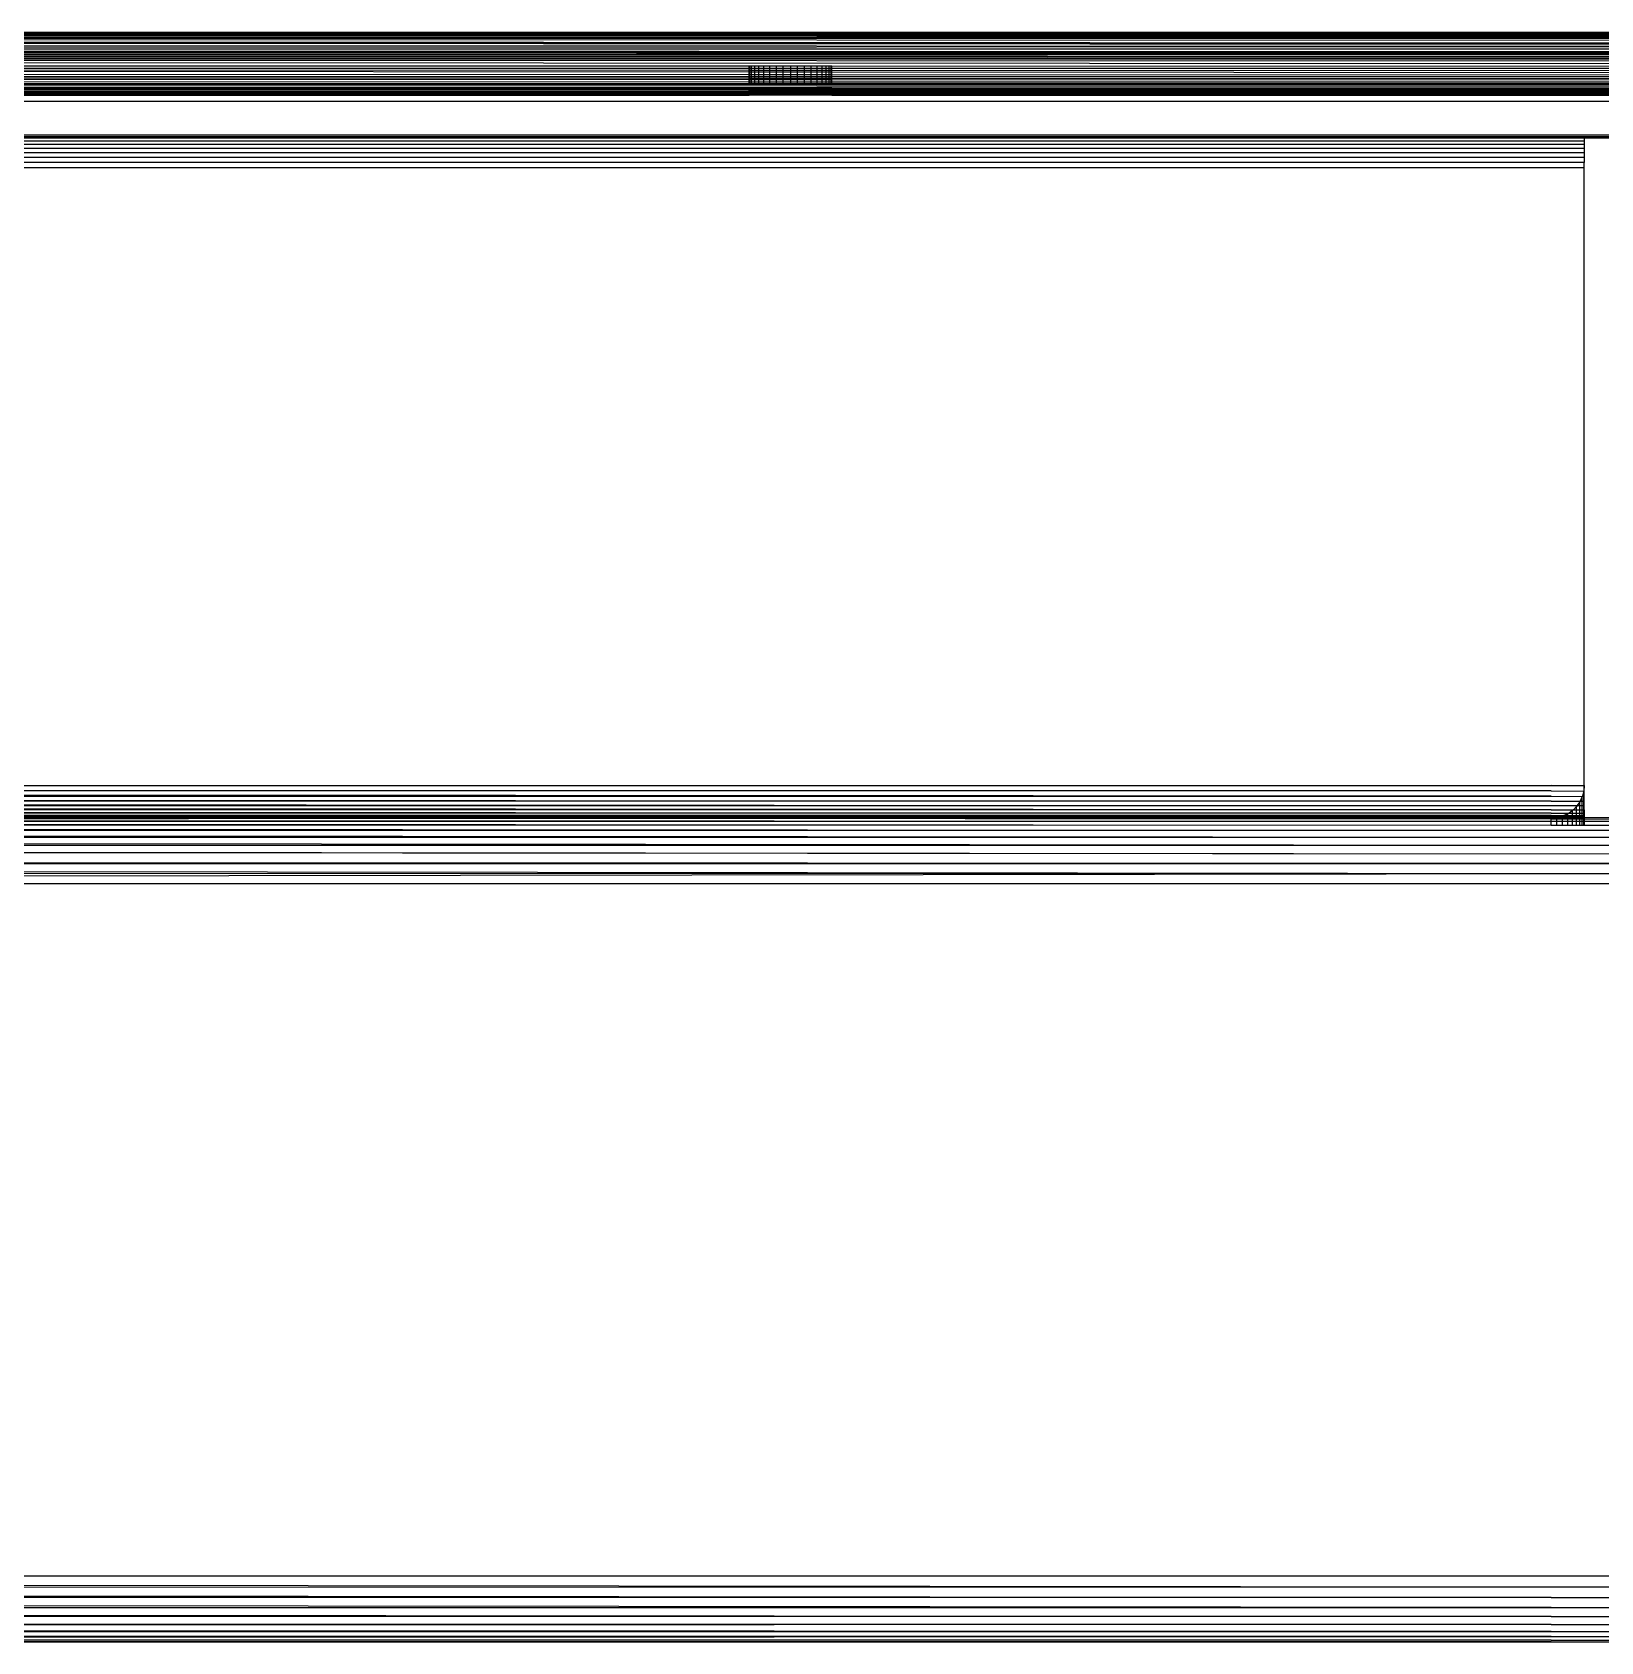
# Model space of a CAD drawing. Header units: inches. Extents: x 12 to 4609, y 5 to 3256.
# Drawn here: x 1094.3 to 1189.2, y 1641.8 to 1739.1 of the extents above; entities that cross this region are included whole.
import ezdxf

# ---------------------------------------------------------------- set-up
doc = ezdxf.new("R2010")
doc.units = ezdxf.units.IN
doc.header["$MEASUREMENT"] = 0

msp = doc.modelspace()

# ---------------------------------------------------------------- linework, layer by layer
for p, q in [((787.494, 1739.109), (1592.894, 1739.109)), ((845.464, 1738.753), (1265.653, 1738.858)), ((1010.778, 1738.941), (1168.514, 1738.941)), ((1010.778, 1738.941), (1265.653, 1738.858)), ((1046.142, 1738.995), (1338.068, 1739.056)), ((1046.142, 1738.995), (1168.514, 1738.941)), ((1075.526, 1739.081), (1592.894, 1739.109)), ((1075.526, 1739.081), (1338.068, 1739.056)), ((1324.817, 1738.839), (1095.9, 1738.753)), ((1168.514, 1738.941), (1322.224, 1738.873)), ((1168.514, 1738.941), (1592.942, 1738.941)), ((1130.887, 1737.844), (787.124, 1737.836)), ((787.364, 1738.656), (1593.168, 1738.162)), ((787.364, 1738.656), (1563.556, 1738.121)), ((787.392, 1738.753), (1593.168, 1738.162)), ((1593.088, 1738.43), (845.464, 1738.753)), ((845.464, 1738.753), (1095.9, 1738.753)), ((1235.193, 1738.237), (858.161, 1738.371)), ((1235.193, 1738.237), (871.524, 1738.076)), ((871.524, 1738.076), (1563.556, 1738.121)), ((1593.193, 1738.077), (871.524, 1738.076)), ((871.524, 1738.076), (1177.113, 1737.952)), ((1042.833, 1737.912), (1177.113, 1737.952)), ((1042.833, 1737.912), (1130.887, 1737.844)), ((1095.9, 1738.753), (1526.364, 1738.753)), ((1426.919, 1737.851), (1130.887, 1737.844)), ((1130.887, 1737.844), (1208.315, 1737.784)), ((1177.113, 1737.952), (1593.193, 1738.077)), ((1177.113, 1737.952), (1426.919, 1737.851)), ((787.018, 1737.497), (1593.557, 1736.932)), ((1155.728, 1737.639), (787.03, 1737.613)), ((1155.728, 1737.639), (787.063, 1737.639)), ((1309.64, 1737.585), (861.954, 1737.497)), ((1593.466, 1737.193), (861.954, 1737.497)), ((861.954, 1737.497), (1593.374, 1737.486)), ((904.291, 1737.728), (1208.315, 1737.784)), ((1238.869, 1737.76), (1007.544, 1737.691)), ((1007.544, 1737.691), (1155.728, 1737.639)), ((1042.694, 1737.099), (1137.694, 1737.07)), ((1042.694, 1736.932), (1137.694, 1736.932)), ((1137.694, 1736.932), (1137.694, 1737.07)), ((1137.694, 1737.07), (1137.732, 1737.07)), ((1137.694, 1736.813), (1137.694, 1736.932)), ((1137.694, 1736.932), (1137.732, 1736.932)), ((1137.732, 1736.932), (1137.732, 1737.07)), ((1137.732, 1737.07), (1137.845, 1737.07)), ((1137.732, 1736.813), (1137.732, 1736.932)), ((1137.732, 1736.932), (1137.845, 1736.932)), ((1137.845, 1736.932), (1137.845, 1737.07)), ((1137.845, 1737.07), (1138.029, 1737.07)), ((1137.845, 1736.813), (1137.845, 1736.932)), ((1137.845, 1736.932), (1138.029, 1736.932)), ((1138.029, 1736.932), (1138.029, 1737.07)), ((1138.029, 1737.07), (1138.279, 1737.07)), ((1138.029, 1736.813), (1138.029, 1736.932)), ((1138.029, 1736.932), (1138.279, 1736.932)), ((1138.279, 1736.932), (1138.279, 1737.07)), ((1138.279, 1737.07), (1138.587, 1737.07)), ((1138.279, 1736.813), (1138.279, 1736.932)), ((1138.279, 1736.932), (1138.587, 1736.932)), ((1138.587, 1736.932), (1138.587, 1737.07)), ((1138.587, 1737.07), (1138.944, 1737.07)), ((1138.587, 1736.813), (1138.587, 1736.932)), ((1138.587, 1736.932), (1138.944, 1736.932)), ((1138.944, 1736.932), (1138.944, 1737.07)), ((1138.944, 1737.07), (1139.339, 1737.07)), ((1138.944, 1736.813), (1138.944, 1736.932)), ((1138.944, 1736.932), (1139.339, 1736.932)), ((1139.339, 1736.932), (1139.339, 1737.07)), ((1139.339, 1737.07), (1139.76, 1737.07)), ((1139.339, 1736.813), (1139.339, 1736.932)), ((1139.339, 1736.932), (1139.76, 1736.932)), ((1139.76, 1736.932), (1139.76, 1737.07)), ((1139.76, 1737.07), (1140.194, 1737.069)), ((1139.76, 1736.813), (1139.76, 1736.932)), ((1139.76, 1736.932), (1140.194, 1736.932)), ((1140.194, 1737.069), (1140.194, 1736.932)), ((1140.194, 1737.069), (1140.628, 1737.069)), ((1140.194, 1736.932), (1140.194, 1736.812)), ((1140.194, 1736.932), (1140.628, 1736.932)), ((1140.628, 1736.932), (1140.628, 1737.069)), ((1140.628, 1737.069), (1141.049, 1737.069)), ((1140.628, 1736.812), (1140.628, 1736.932)), ((1140.628, 1736.932), (1141.049, 1736.932)), ((1141.049, 1736.932), (1141.049, 1737.069)), ((1141.049, 1737.069), (1141.444, 1737.069)), ((1141.049, 1736.812), (1141.049, 1736.932)), ((1141.049, 1736.932), (1141.444, 1736.932)), ((1141.444, 1736.932), (1141.444, 1737.069)), ((1141.444, 1737.069), (1141.801, 1737.069)), ((1141.444, 1736.812), (1141.444, 1736.932)), ((1141.444, 1736.932), (1141.801, 1736.932)), ((1141.801, 1736.932), (1141.801, 1737.069)), ((1141.801, 1737.069), (1142.109, 1737.069)), ((1141.801, 1736.812), (1141.801, 1736.932)), ((1141.801, 1736.932), (1142.109, 1736.932)), ((1142.109, 1736.932), (1142.109, 1737.069)), ((1142.109, 1737.069), (1142.359, 1737.069)), ((1142.109, 1736.812), (1142.109, 1736.932)), ((1142.109, 1736.932), (1142.359, 1736.932)), ((1142.359, 1736.932), (1142.359, 1737.069)), ((1142.359, 1737.069), (1142.543, 1737.069)), ((1142.359, 1736.812), (1142.359, 1736.932)), ((1142.359, 1736.932), (1142.543, 1736.932)), ((1142.543, 1736.932), (1142.543, 1737.069)), ((1142.543, 1737.069), (1142.656, 1737.069)), ((1142.543, 1736.812), (1142.543, 1736.932)), ((1142.543, 1736.932), (1142.656, 1736.932)), ((1142.656, 1736.932), (1142.656, 1737.069)), ((1142.656, 1737.069), (1142.694, 1737.069)), ((1142.656, 1736.812), (1142.656, 1736.932)), ((1142.656, 1736.932), (1142.694, 1736.932)), ((1142.694, 1736.932), (1142.694, 1737.069)), ((1142.694, 1737.069), (1237.694, 1737.04)), ((1142.694, 1736.812), (1142.694, 1736.932)), ((1142.694, 1736.932), (1237.694, 1736.932)), ((1192.889, 1737.626), (1155.728, 1737.639)), ((1594.025, 1735.821), (786.457, 1736.012)), ((786.457, 1736.012), (1594.118, 1735.684)), ((1042.694, 1736.845), (1137.694, 1736.813)), ((1042.694, 1736.774), (1137.694, 1736.715)), ((1042.694, 1736.579), (1137.694, 1736.553)), ((1042.694, 1736.432), (1137.694, 1736.432)), ((1042.694, 1736.357), (1137.694, 1736.33)), ((1042.694, 1736.299), (1137.694, 1736.249)), ((1042.694, 1736.134), (1137.694, 1736.113)), ((1042.694, 1736.012), (1137.694, 1736.012)), ((1137.694, 1736.715), (1137.694, 1736.813)), ((1137.694, 1736.813), (1137.732, 1736.813)), ((1137.694, 1736.553), (1137.694, 1736.715)), ((1137.694, 1736.715), (1137.732, 1736.715)), ((1137.694, 1736.432), (1137.694, 1736.553)), ((1137.694, 1736.553), (1137.732, 1736.553)), ((1137.694, 1736.33), (1137.694, 1736.432)), ((1137.694, 1736.432), (1137.732, 1736.432)), ((1137.694, 1736.249), (1137.694, 1736.33)), ((1137.694, 1736.33), (1137.732, 1736.33)), ((1137.694, 1736.113), (1137.694, 1736.249)), ((1137.694, 1736.249), (1137.732, 1736.249)), ((1137.694, 1736.012), (1137.694, 1736.113)), ((1137.694, 1736.113), (1137.732, 1736.113)), ((1137.694, 1736.012), (1137.732, 1736.012)), ((1137.732, 1736.715), (1137.732, 1736.813)), ((1137.732, 1736.813), (1137.845, 1736.813)), ((1137.732, 1736.553), (1137.732, 1736.715)), ((1137.732, 1736.715), (1137.845, 1736.715)), ((1137.732, 1736.432), (1137.732, 1736.553)), ((1137.732, 1736.553), (1137.845, 1736.553)), ((1137.732, 1736.33), (1137.732, 1736.432)), ((1137.732, 1736.432), (1137.845, 1736.432)), ((1137.732, 1736.249), (1137.732, 1736.33)), ((1137.732, 1736.33), (1137.845, 1736.33)), ((1137.732, 1736.113), (1137.732, 1736.249)), ((1137.732, 1736.249), (1137.845, 1736.249)), ((1137.732, 1736.012), (1137.732, 1736.113)), ((1137.732, 1736.113), (1137.845, 1736.113)), ((1137.732, 1736.012), (1137.845, 1736.012)), ((1137.845, 1736.715), (1137.845, 1736.813)), ((1137.845, 1736.813), (1138.029, 1736.813)), ((1137.845, 1736.553), (1137.845, 1736.715)), ((1137.845, 1736.715), (1138.029, 1736.715)), ((1137.845, 1736.432), (1137.845, 1736.553)), ((1137.845, 1736.553), (1138.029, 1736.553)), ((1137.845, 1736.33), (1137.845, 1736.432)), ((1137.845, 1736.432), (1138.029, 1736.432)), ((1137.845, 1736.249), (1137.845, 1736.33)), ((1137.845, 1736.33), (1138.029, 1736.33)), ((1137.845, 1736.113), (1137.845, 1736.249)), ((1137.845, 1736.249), (1138.029, 1736.249)), ((1137.845, 1736.012), (1137.845, 1736.113)), ((1137.845, 1736.113), (1138.029, 1736.113)), ((1137.845, 1736.012), (1138.029, 1736.012)), ((1138.029, 1736.715), (1138.029, 1736.813)), ((1138.029, 1736.813), (1138.279, 1736.813)), ((1138.029, 1736.553), (1138.029, 1736.715)), ((1138.029, 1736.715), (1138.279, 1736.714)), ((1138.029, 1736.432), (1138.029, 1736.553)), ((1138.029, 1736.553), (1138.279, 1736.553)), ((1138.029, 1736.33), (1138.029, 1736.432)), ((1138.029, 1736.432), (1138.279, 1736.432)), ((1138.029, 1736.249), (1138.029, 1736.33)), ((1138.029, 1736.33), (1138.279, 1736.33)), ((1138.029, 1736.113), (1138.029, 1736.249)), ((1138.029, 1736.249), (1138.279, 1736.249)), ((1138.029, 1736.012), (1138.029, 1736.113)), ((1138.029, 1736.113), (1138.279, 1736.113)), ((1138.029, 1736.012), (1138.279, 1736.012)), ((1138.279, 1736.714), (1138.279, 1736.813)), ((1138.279, 1736.813), (1138.587, 1736.813)), ((1138.279, 1736.553), (1138.279, 1736.714)), ((1138.279, 1736.714), (1138.587, 1736.714)), ((1138.279, 1736.432), (1138.279, 1736.553)), ((1138.279, 1736.553), (1138.587, 1736.553)), ((1138.279, 1736.33), (1138.279, 1736.432)), ((1138.279, 1736.432), (1138.587, 1736.432)), ((1138.279, 1736.249), (1138.279, 1736.33)), ((1138.279, 1736.33), (1138.587, 1736.33)), ((1138.279, 1736.113), (1138.279, 1736.249)), ((1138.279, 1736.249), (1138.587, 1736.249)), ((1138.279, 1736.012), (1138.279, 1736.113)), ((1138.279, 1736.113), (1138.587, 1736.113)), ((1138.279, 1736.012), (1138.587, 1736.012)), ((1138.587, 1736.714), (1138.587, 1736.813)), ((1138.587, 1736.813), (1138.944, 1736.813)), ((1138.587, 1736.553), (1138.587, 1736.714)), ((1138.587, 1736.714), (1138.944, 1736.714)), ((1138.587, 1736.432), (1138.587, 1736.553)), ((1138.587, 1736.553), (1138.944, 1736.553)), ((1138.587, 1736.33), (1138.587, 1736.432)), ((1138.587, 1736.432), (1138.944, 1736.432)), ((1138.587, 1736.249), (1138.587, 1736.33)), ((1138.587, 1736.33), (1138.944, 1736.329)), ((1138.587, 1736.113), (1138.587, 1736.249)), ((1138.587, 1736.249), (1138.944, 1736.249)), ((1138.587, 1736.012), (1138.587, 1736.113)), ((1138.587, 1736.113), (1138.944, 1736.113)), ((1138.587, 1736.012), (1138.944, 1736.012)), ((1138.944, 1736.714), (1138.944, 1736.813)), ((1138.944, 1736.813), (1139.339, 1736.813)), ((1138.944, 1736.553), (1138.944, 1736.714)), ((1138.944, 1736.714), (1139.339, 1736.714)), ((1138.944, 1736.432), (1138.944, 1736.553)), ((1138.944, 1736.553), (1139.339, 1736.553)), ((1138.944, 1736.329), (1138.944, 1736.432)), ((1138.944, 1736.432), (1139.339, 1736.432)), ((1138.944, 1736.249), (1138.944, 1736.329)), ((1138.944, 1736.329), (1139.339, 1736.329)), ((1138.944, 1736.113), (1138.944, 1736.249)), ((1138.944, 1736.249), (1139.339, 1736.248)), ((1138.944, 1736.012), (1138.944, 1736.113)), ((1138.944, 1736.113), (1139.339, 1736.112)), ((1138.944, 1736.012), (1139.339, 1736.012)), ((1139.339, 1736.714), (1139.339, 1736.813)), ((1139.339, 1736.813), (1139.76, 1736.813)), ((1139.339, 1736.553), (1139.339, 1736.714)), ((1139.339, 1736.714), (1139.76, 1736.713)), ((1139.339, 1736.432), (1139.339, 1736.553)), ((1139.339, 1736.553), (1139.76, 1736.553)), ((1139.339, 1736.329), (1139.339, 1736.432)), ((1139.339, 1736.432), (1139.76, 1736.432)), ((1139.339, 1736.248), (1139.339, 1736.329)), ((1139.339, 1736.329), (1139.76, 1736.329)), ((1139.339, 1736.112), (1139.339, 1736.248)), ((1139.339, 1736.248), (1139.76, 1736.248)), ((1139.339, 1736.012), (1139.339, 1736.112)), ((1139.339, 1736.112), (1139.76, 1736.112)), ((1139.339, 1736.012), (1139.76, 1736.012)), ((1139.76, 1736.713), (1139.76, 1736.813)), ((1139.76, 1736.813), (1140.194, 1736.812)), ((1139.76, 1736.553), (1139.76, 1736.713)), ((1139.76, 1736.713), (1140.194, 1736.713)), ((1139.76, 1736.432), (1139.76, 1736.553)), ((1139.76, 1736.553), (1140.194, 1736.553)), ((1139.76, 1736.329), (1139.76, 1736.432)), ((1139.76, 1736.432), (1140.194, 1736.432)), ((1139.76, 1736.248), (1139.76, 1736.329)), ((1139.76, 1736.329), (1140.194, 1736.329)), ((1139.76, 1736.112), (1139.76, 1736.248)), ((1139.76, 1736.248), (1140.194, 1736.248)), ((1139.76, 1736.012), (1139.76, 1736.112)), ((1139.76, 1736.112), (1140.194, 1736.112)), ((1139.76, 1736.012), (1140.194, 1736.012)), ((1140.194, 1736.812), (1140.194, 1736.713)), ((1140.194, 1736.812), (1140.628, 1736.812)), ((1140.194, 1736.713), (1140.194, 1736.553)), ((1140.194, 1736.713), (1140.628, 1736.713)), ((1140.194, 1736.553), (1140.194, 1736.432)), ((1140.194, 1736.553), (1140.628, 1736.553)), ((1140.194, 1736.432), (1140.194, 1736.329)), ((1140.194, 1736.432), (1140.628, 1736.432)), ((1140.194, 1736.329), (1140.194, 1736.248)), ((1140.194, 1736.329), (1140.628, 1736.329)), ((1140.194, 1736.248), (1140.194, 1736.112)), ((1140.194, 1736.248), (1140.628, 1736.248)), ((1140.194, 1736.112), (1140.194, 1736.012)), ((1140.194, 1736.112), (1140.628, 1736.112)), ((1140.194, 1736.012), (1140.628, 1736.012)), ((1140.628, 1736.713), (1140.628, 1736.812)), ((1140.628, 1736.812), (1141.049, 1736.812)), ((1140.628, 1736.553), (1140.628, 1736.713)), ((1140.628, 1736.713), (1141.049, 1736.713)), ((1140.628, 1736.432), (1140.628, 1736.553)), ((1140.628, 1736.553), (1141.049, 1736.553)), ((1140.628, 1736.329), (1140.628, 1736.432)), ((1140.628, 1736.432), (1141.049, 1736.432)), ((1140.628, 1736.248), (1140.628, 1736.329)), ((1140.628, 1736.329), (1141.049, 1736.329)), ((1140.628, 1736.112), (1140.628, 1736.248)), ((1140.628, 1736.248), (1141.049, 1736.247)), ((1140.628, 1736.012), (1140.628, 1736.112)), ((1140.628, 1736.112), (1141.049, 1736.112)), ((1140.628, 1736.012), (1141.049, 1736.012)), ((1141.049, 1736.713), (1141.049, 1736.812)), ((1141.049, 1736.812), (1141.444, 1736.812)), ((1141.049, 1736.553), (1141.049, 1736.713)), ((1141.049, 1736.713), (1141.444, 1736.712)), ((1141.049, 1736.432), (1141.049, 1736.553)), ((1141.049, 1736.553), (1141.444, 1736.552)), ((1141.049, 1736.329), (1141.049, 1736.432)), ((1141.049, 1736.432), (1141.444, 1736.432)), ((1141.049, 1736.247), (1141.049, 1736.329)), ((1141.049, 1736.329), (1141.444, 1736.329)), ((1141.049, 1736.112), (1141.049, 1736.247)), ((1141.049, 1736.247), (1141.444, 1736.247)), ((1141.049, 1736.012), (1141.049, 1736.112)), ((1141.049, 1736.112), (1141.444, 1736.112)), ((1141.049, 1736.012), (1141.444, 1736.012)), ((1141.444, 1736.712), (1141.444, 1736.812)), ((1141.444, 1736.812), (1141.801, 1736.812)), ((1141.444, 1736.552), (1141.444, 1736.712)), ((1141.444, 1736.712), (1141.801, 1736.712)), ((1141.444, 1736.432), (1141.444, 1736.552)), ((1141.444, 1736.552), (1141.801, 1736.552)), ((1141.444, 1736.329), (1141.444, 1736.432)), ((1141.444, 1736.432), (1141.801, 1736.432)), ((1141.444, 1736.247), (1141.444, 1736.329)), ((1141.444, 1736.329), (1141.801, 1736.329)), ((1141.444, 1736.112), (1141.444, 1736.247)), ((1141.444, 1736.247), (1141.801, 1736.247)), ((1141.444, 1736.012), (1141.444, 1736.112)), ((1141.444, 1736.112), (1141.801, 1736.112)), ((1141.444, 1736.012), (1141.801, 1736.012)), ((1141.801, 1736.712), (1141.801, 1736.812)), ((1141.801, 1736.812), (1142.109, 1736.812)), ((1141.801, 1736.552), (1141.801, 1736.712)), ((1141.801, 1736.712), (1142.109, 1736.712)), ((1141.801, 1736.432), (1141.801, 1736.552)), ((1141.801, 1736.552), (1142.109, 1736.552)), ((1141.801, 1736.329), (1141.801, 1736.432)), ((1141.801, 1736.432), (1142.109, 1736.432)), ((1141.801, 1736.247), (1141.801, 1736.329)), ((1141.801, 1736.329), (1142.109, 1736.328)), ((1141.801, 1736.112), (1141.801, 1736.247)), ((1141.801, 1736.247), (1142.109, 1736.247)), ((1141.801, 1736.012), (1141.801, 1736.112)), ((1141.801, 1736.112), (1142.109, 1736.112)), ((1141.801, 1736.012), (1142.109, 1736.012)), ((1142.109, 1736.712), (1142.109, 1736.812)), ((1142.109, 1736.812), (1142.359, 1736.812)), ((1142.109, 1736.552), (1142.109, 1736.712)), ((1142.109, 1736.712), (1142.359, 1736.712)), ((1142.109, 1736.432), (1142.109, 1736.552)), ((1142.109, 1736.552), (1142.359, 1736.552)), ((1142.109, 1736.328), (1142.109, 1736.432)), ((1142.109, 1736.432), (1142.359, 1736.432)), ((1142.109, 1736.247), (1142.109, 1736.328)), ((1142.109, 1736.328), (1142.359, 1736.328)), ((1142.109, 1736.112), (1142.109, 1736.247)), ((1142.109, 1736.247), (1142.359, 1736.247)), ((1142.109, 1736.012), (1142.109, 1736.112)), ((1142.109, 1736.112), (1142.359, 1736.112)), ((1142.109, 1736.012), (1142.359, 1736.012)), ((1142.359, 1736.712), (1142.359, 1736.812)), ((1142.359, 1736.812), (1142.543, 1736.812)), ((1142.359, 1736.552), (1142.359, 1736.712)), ((1142.359, 1736.712), (1142.543, 1736.712)), ((1142.359, 1736.432), (1142.359, 1736.552)), ((1142.359, 1736.552), (1142.543, 1736.552)), ((1142.359, 1736.328), (1142.359, 1736.432)), ((1142.359, 1736.432), (1142.543, 1736.432)), ((1142.359, 1736.247), (1142.359, 1736.328)), ((1142.359, 1736.328), (1142.543, 1736.328)), ((1142.359, 1736.112), (1142.359, 1736.247)), ((1142.359, 1736.247), (1142.543, 1736.247)), ((1142.359, 1736.012), (1142.359, 1736.112)), ((1142.359, 1736.112), (1142.543, 1736.112)), ((1142.359, 1736.012), (1142.543, 1736.012)), ((1142.543, 1736.712), (1142.543, 1736.812)), ((1142.543, 1736.812), (1142.656, 1736.812)), ((1142.543, 1736.552), (1142.543, 1736.712)), ((1142.543, 1736.712), (1142.656, 1736.712)), ((1142.543, 1736.432), (1142.543, 1736.552)), ((1142.543, 1736.552), (1142.656, 1736.552)), ((1142.543, 1736.328), (1142.543, 1736.432)), ((1142.543, 1736.432), (1142.656, 1736.432)), ((1142.543, 1736.247), (1142.543, 1736.328)), ((1142.543, 1736.328), (1142.656, 1736.328)), ((1142.543, 1736.112), (1142.543, 1736.247)), ((1142.543, 1736.247), (1142.656, 1736.247)), ((1142.543, 1736.012), (1142.543, 1736.112)), ((1142.543, 1736.112), (1142.656, 1736.112)), ((1142.543, 1736.012), (1142.656, 1736.012)), ((1142.656, 1736.712), (1142.656, 1736.812)), ((1142.656, 1736.812), (1142.694, 1736.812)), ((1142.656, 1736.552), (1142.656, 1736.712)), ((1142.656, 1736.712), (1142.694, 1736.712)), ((1142.656, 1736.432), (1142.656, 1736.552)), ((1142.656, 1736.552), (1142.694, 1736.552)), ((1142.656, 1736.328), (1142.656, 1736.432)), ((1142.656, 1736.432), (1142.694, 1736.432)), ((1142.656, 1736.247), (1142.656, 1736.328)), ((1142.656, 1736.328), (1142.694, 1736.328)), ((1142.656, 1736.112), (1142.656, 1736.247)), ((1142.656, 1736.247), (1142.694, 1736.247)), ((1142.656, 1736.012), (1142.656, 1736.112)), ((1142.656, 1736.112), (1142.694, 1736.112)), ((1142.656, 1736.012), (1142.694, 1736.012)), ((1142.694, 1736.712), (1142.694, 1736.812)), ((1142.694, 1736.812), (1237.694, 1736.779)), ((1142.694, 1736.552), (1142.694, 1736.712)), ((1142.694, 1736.712), (1237.694, 1736.653)), ((1142.694, 1736.432), (1142.694, 1736.552)), ((1142.694, 1736.552), (1237.694, 1736.527)), ((1142.694, 1736.328), (1142.694, 1736.432)), ((1142.694, 1736.432), (1237.694, 1736.432)), ((1142.694, 1736.247), (1142.694, 1736.328)), ((1142.694, 1736.328), (1237.694, 1736.301)), ((1142.694, 1736.112), (1142.694, 1736.247)), ((1142.694, 1736.247), (1237.694, 1736.197)), ((1142.694, 1736.012), (1142.694, 1736.112)), ((1142.694, 1736.112), (1237.694, 1736.091)), ((1142.694, 1736.012), (1237.694, 1736.012)), ((1190.194, 1734.913), (783.368, 1734.913)), ((1038.029, 1735.64), (1137.694, 1735.623)), ((1042.694, 1735.775), (1137.694, 1735.76)), ((1042.694, 1735.684), (1137.694, 1735.684)), ((1137.694, 1735.585), (1042.694, 1735.612)), ((1137.694, 1735.504), (1042.694, 1735.514)), ((1042.694, 1735.457), (1137.694, 1735.457)), ((1137.694, 1735.414), (1042.694, 1735.425)), ((1137.694, 1735.357), (1042.694, 1735.361)), ((1042.694, 1735.309), (1137.694, 1735.309)), ((1137.694, 1735.684), (1137.694, 1735.76)), ((1137.694, 1735.76), (1137.732, 1735.76)), ((1137.694, 1735.623), (1137.694, 1735.684)), ((1137.694, 1735.684), (1137.732, 1735.684)), ((1137.694, 1735.585), (1137.694, 1735.623)), ((1137.732, 1735.623), (1137.694, 1735.623)), ((1137.694, 1735.504), (1137.694, 1735.585)), ((1137.732, 1735.585), (1137.694, 1735.585)), ((1137.694, 1735.457), (1137.694, 1735.504)), ((1137.732, 1735.504), (1137.694, 1735.504)), ((1137.694, 1735.414), (1137.694, 1735.457)), ((1137.694, 1735.457), (1137.732, 1735.457)), ((1137.694, 1735.357), (1137.694, 1735.414)), ((1137.732, 1735.414), (1137.694, 1735.414)), ((1137.694, 1735.309), (1137.694, 1735.357)), ((1137.732, 1735.357), (1137.694, 1735.357)), ((1137.732, 1735.309), (1137.694, 1735.309)), ((1137.732, 1735.684), (1137.732, 1735.76)), ((1137.732, 1735.76), (1137.845, 1735.76)), ((1137.732, 1735.623), (1137.732, 1735.684)), ((1137.732, 1735.684), (1137.845, 1735.684)), ((1137.732, 1735.585), (1137.732, 1735.623)), ((1137.845, 1735.623), (1137.732, 1735.623)), ((1137.732, 1735.504), (1137.732, 1735.585)), ((1137.845, 1735.585), (1137.732, 1735.585)), ((1137.732, 1735.457), (1137.732, 1735.504)), ((1137.845, 1735.504), (1137.732, 1735.504)), ((1137.732, 1735.414), (1137.732, 1735.457)), ((1137.732, 1735.457), (1137.845, 1735.457)), ((1137.732, 1735.357), (1137.732, 1735.414)), ((1137.845, 1735.414), (1137.732, 1735.414)), ((1137.732, 1735.309), (1137.732, 1735.357)), ((1137.845, 1735.357), (1137.732, 1735.357)), ((1137.845, 1735.309), (1137.732, 1735.309)), ((1137.845, 1735.684), (1137.845, 1735.76)), ((1137.845, 1735.76), (1138.029, 1735.759)), ((1137.845, 1735.623), (1137.845, 1735.684)), ((1137.845, 1735.684), (1138.029, 1735.684)), ((1137.845, 1735.585), (1137.845, 1735.623)), ((1138.029, 1735.623), (1137.845, 1735.623)), ((1137.845, 1735.504), (1137.845, 1735.585)), ((1138.029, 1735.585), (1137.845, 1735.585)), ((1137.845, 1735.457), (1137.845, 1735.504)), ((1138.029, 1735.504), (1137.845, 1735.504)), ((1137.845, 1735.414), (1137.845, 1735.457)), ((1137.845, 1735.457), (1138.029, 1735.457)), ((1137.845, 1735.357), (1137.845, 1735.414)), ((1138.029, 1735.414), (1137.845, 1735.414)), ((1137.845, 1735.309), (1137.845, 1735.357)), ((1138.029, 1735.357), (1137.845, 1735.357)), ((1138.029, 1735.309), (1137.845, 1735.309)), ((1138.029, 1735.684), (1138.029, 1735.759)), ((1138.029, 1735.759), (1138.279, 1735.759)), ((1138.029, 1735.623), (1138.029, 1735.684)), ((1138.029, 1735.684), (1138.279, 1735.684)), ((1138.029, 1735.585), (1138.029, 1735.623)), ((1138.279, 1735.623), (1138.029, 1735.623)), ((1138.029, 1735.504), (1138.029, 1735.585)), ((1138.279, 1735.585), (1138.029, 1735.585)), ((1138.029, 1735.457), (1138.029, 1735.504)), ((1138.279, 1735.504), (1138.029, 1735.504)), ((1138.029, 1735.414), (1138.029, 1735.457)), ((1138.029, 1735.457), (1138.279, 1735.457)), ((1138.029, 1735.357), (1138.029, 1735.414)), ((1138.279, 1735.413), (1138.029, 1735.414)), ((1138.029, 1735.309), (1138.029, 1735.357)), ((1138.279, 1735.357), (1138.029, 1735.357)), ((1138.279, 1735.309), (1138.029, 1735.309)), ((1138.279, 1735.684), (1138.279, 1735.759)), ((1138.279, 1735.759), (1138.587, 1735.759)), ((1138.279, 1735.623), (1138.279, 1735.684)), ((1138.279, 1735.684), (1138.587, 1735.684)), ((1138.279, 1735.585), (1138.279, 1735.623)), ((1138.587, 1735.623), (1138.279, 1735.623)), ((1138.279, 1735.504), (1138.279, 1735.585)), ((1138.587, 1735.585), (1138.279, 1735.585)), ((1138.279, 1735.457), (1138.279, 1735.504)), ((1138.587, 1735.504), (1138.279, 1735.504)), ((1138.279, 1735.413), (1138.279, 1735.457)), ((1138.279, 1735.457), (1138.587, 1735.457)), ((1138.279, 1735.357), (1138.279, 1735.413)), ((1138.587, 1735.413), (1138.279, 1735.413)), ((1138.279, 1735.309), (1138.279, 1735.357)), ((1138.587, 1735.357), (1138.279, 1735.357)), ((1138.587, 1735.309), (1138.279, 1735.309)), ((1138.587, 1735.684), (1138.587, 1735.759)), ((1138.587, 1735.759), (1138.944, 1735.759)), ((1138.587, 1735.623), (1138.587, 1735.684)), ((1138.587, 1735.684), (1138.944, 1735.684)), ((1138.587, 1735.585), (1138.587, 1735.623)), ((1138.944, 1735.622), (1138.587, 1735.623)), ((1138.587, 1735.504), (1138.587, 1735.585)), ((1138.944, 1735.585), (1138.587, 1735.585)), ((1138.587, 1735.457), (1138.587, 1735.504)), ((1138.944, 1735.504), (1138.587, 1735.504)), ((1138.587, 1735.413), (1138.587, 1735.457)), ((1138.587, 1735.457), (1138.944, 1735.457)), ((1138.587, 1735.357), (1138.587, 1735.413)), ((1138.944, 1735.413), (1138.587, 1735.413)), ((1138.587, 1735.309), (1138.587, 1735.357)), ((1138.944, 1735.357), (1138.587, 1735.357)), ((1138.944, 1735.309), (1138.587, 1735.309)), ((1138.944, 1735.684), (1138.944, 1735.759)), ((1138.944, 1735.759), (1139.339, 1735.759)), ((1138.944, 1735.622), (1138.944, 1735.684)), ((1138.944, 1735.684), (1139.339, 1735.684)), ((1138.944, 1735.585), (1138.944, 1735.622)), ((1139.339, 1735.622), (1138.944, 1735.622)), ((1138.944, 1735.504), (1138.944, 1735.585)), ((1139.339, 1735.585), (1138.944, 1735.585)), ((1138.944, 1735.457), (1138.944, 1735.504)), ((1139.339, 1735.504), (1138.944, 1735.504)), ((1138.944, 1735.413), (1138.944, 1735.457)), ((1138.944, 1735.457), (1139.339, 1735.457)), ((1138.944, 1735.357), (1138.944, 1735.413)), ((1139.339, 1735.413), (1138.944, 1735.413)), ((1138.944, 1735.309), (1138.944, 1735.357)), ((1139.339, 1735.357), (1138.944, 1735.357)), ((1139.339, 1735.309), (1138.944, 1735.309)), ((1139.339, 1735.684), (1139.339, 1735.759)), ((1139.339, 1735.759), (1139.76, 1735.759)), ((1139.339, 1735.622), (1139.339, 1735.684)), ((1139.339, 1735.684), (1139.76, 1735.684)), ((1139.339, 1735.585), (1139.339, 1735.622)), ((1139.76, 1735.622), (1139.339, 1735.622)), ((1139.339, 1735.504), (1139.339, 1735.585)), ((1139.76, 1735.585), (1139.339, 1735.585)), ((1139.339, 1735.457), (1139.339, 1735.504)), ((1139.76, 1735.504), (1139.339, 1735.504)), ((1139.339, 1735.413), (1139.339, 1735.457)), ((1139.339, 1735.457), (1139.76, 1735.457)), ((1139.339, 1735.357), (1139.339, 1735.413)), ((1139.76, 1735.413), (1139.339, 1735.413)), ((1139.339, 1735.309), (1139.339, 1735.357)), ((1139.76, 1735.357), (1139.339, 1735.357)), ((1139.76, 1735.309), (1139.339, 1735.309)), ((1139.76, 1735.684), (1139.76, 1735.759)), ((1139.76, 1735.759), (1140.194, 1735.759)), ((1139.76, 1735.622), (1139.76, 1735.684)), ((1139.76, 1735.684), (1140.194, 1735.684)), ((1139.76, 1735.585), (1139.76, 1735.622)), ((1140.194, 1735.622), (1139.76, 1735.622)), ((1139.76, 1735.504), (1139.76, 1735.585)), ((1140.194, 1735.585), (1139.76, 1735.585)), ((1139.76, 1735.457), (1139.76, 1735.504)), ((1140.194, 1735.504), (1139.76, 1735.504)), ((1139.76, 1735.413), (1139.76, 1735.457)), ((1139.76, 1735.457), (1140.194, 1735.457)), ((1139.76, 1735.357), (1139.76, 1735.413)), ((1140.194, 1735.413), (1139.76, 1735.413)), ((1139.76, 1735.309), (1139.76, 1735.357)), ((1140.194, 1735.357), (1139.76, 1735.357)), ((1140.194, 1735.309), (1139.76, 1735.309)), ((1140.194, 1735.759), (1140.194, 1735.684)), ((1140.194, 1735.759), (1140.628, 1735.759)), ((1140.194, 1735.684), (1140.194, 1735.622)), ((1140.194, 1735.684), (1140.628, 1735.684)), ((1140.194, 1735.622), (1140.194, 1735.585)), ((1140.628, 1735.622), (1140.194, 1735.622)), ((1140.194, 1735.585), (1140.194, 1735.504)), ((1140.628, 1735.584), (1140.194, 1735.585)), ((1140.194, 1735.504), (1140.194, 1735.457)), ((1140.628, 1735.504), (1140.194, 1735.504)), ((1140.194, 1735.457), (1140.194, 1735.413)), ((1140.194, 1735.457), (1140.628, 1735.457)), ((1140.194, 1735.413), (1140.194, 1735.357)), ((1140.628, 1735.413), (1140.194, 1735.413)), ((1140.194, 1735.357), (1140.194, 1735.309)), ((1140.628, 1735.357), (1140.194, 1735.357)), ((1140.628, 1735.309), (1140.194, 1735.309)), ((1140.628, 1735.684), (1140.628, 1735.759)), ((1140.628, 1735.759), (1141.049, 1735.759)), ((1140.628, 1735.622), (1140.628, 1735.684)), ((1140.628, 1735.684), (1141.049, 1735.684)), ((1140.628, 1735.584), (1140.628, 1735.622)), ((1141.049, 1735.622), (1140.628, 1735.622)), ((1140.628, 1735.504), (1140.628, 1735.584)), ((1141.049, 1735.584), (1140.628, 1735.584)), ((1140.628, 1735.457), (1140.628, 1735.504)), ((1141.049, 1735.504), (1140.628, 1735.504)), ((1140.628, 1735.413), (1140.628, 1735.457)), ((1140.628, 1735.457), (1141.049, 1735.457)), ((1140.628, 1735.357), (1140.628, 1735.413)), ((1141.049, 1735.413), (1140.628, 1735.413)), ((1140.628, 1735.309), (1140.628, 1735.357)), ((1141.049, 1735.357), (1140.628, 1735.357)), ((1141.049, 1735.309), (1140.628, 1735.309)), ((1141.049, 1735.684), (1141.049, 1735.759)), ((1141.049, 1735.759), (1141.444, 1735.759)), ((1141.049, 1735.622), (1141.049, 1735.684)), ((1141.049, 1735.684), (1141.444, 1735.684)), ((1141.049, 1735.584), (1141.049, 1735.622)), ((1141.444, 1735.622), (1141.049, 1735.622)), ((1141.049, 1735.504), (1141.049, 1735.584)), ((1141.444, 1735.584), (1141.049, 1735.584)), ((1141.049, 1735.457), (1141.049, 1735.504)), ((1141.444, 1735.504), (1141.049, 1735.504)), ((1141.049, 1735.413), (1141.049, 1735.457)), ((1141.049, 1735.457), (1141.444, 1735.457)), ((1141.049, 1735.357), (1141.049, 1735.413)), ((1141.444, 1735.413), (1141.049, 1735.413)), ((1141.049, 1735.309), (1141.049, 1735.357)), ((1141.444, 1735.357), (1141.049, 1735.357)), ((1141.444, 1735.309), (1141.049, 1735.309)), ((1141.444, 1735.684), (1141.444, 1735.759)), ((1141.444, 1735.759), (1141.801, 1735.759)), ((1141.444, 1735.622), (1141.444, 1735.684)), ((1141.444, 1735.684), (1141.801, 1735.684)), ((1141.444, 1735.584), (1141.444, 1735.622)), ((1141.801, 1735.622), (1141.444, 1735.622)), ((1141.444, 1735.504), (1141.444, 1735.584)), ((1141.801, 1735.584), (1141.444, 1735.584)), ((1141.444, 1735.457), (1141.444, 1735.504)), ((1141.801, 1735.504), (1141.444, 1735.504)), ((1141.444, 1735.413), (1141.444, 1735.457)), ((1141.444, 1735.457), (1141.801, 1735.457)), ((1141.444, 1735.357), (1141.444, 1735.413)), ((1141.801, 1735.413), (1141.444, 1735.413)), ((1141.444, 1735.309), (1141.444, 1735.357)), ((1141.801, 1735.357), (1141.444, 1735.357)), ((1141.801, 1735.309), (1141.444, 1735.309)), ((1141.801, 1735.684), (1141.801, 1735.759)), ((1141.801, 1735.759), (1142.109, 1735.759)), ((1141.801, 1735.622), (1141.801, 1735.684)), ((1141.801, 1735.684), (1142.109, 1735.684)), ((1141.801, 1735.584), (1141.801, 1735.622)), ((1142.109, 1735.622), (1141.801, 1735.622)), ((1141.801, 1735.504), (1141.801, 1735.584)), ((1142.109, 1735.584), (1141.801, 1735.584)), ((1141.801, 1735.457), (1141.801, 1735.504)), ((1142.109, 1735.504), (1141.801, 1735.504)), ((1141.801, 1735.413), (1141.801, 1735.457)), ((1141.801, 1735.457), (1142.109, 1735.457)), ((1141.801, 1735.357), (1141.801, 1735.413)), ((1142.109, 1735.413), (1141.801, 1735.413)), ((1141.801, 1735.309), (1141.801, 1735.357)), ((1142.109, 1735.357), (1141.801, 1735.357)), ((1142.109, 1735.309), (1141.801, 1735.309)), ((1142.109, 1735.684), (1142.109, 1735.759)), ((1142.109, 1735.759), (1142.359, 1735.759)), ((1142.109, 1735.622), (1142.109, 1735.684)), ((1142.109, 1735.684), (1142.359, 1735.684)), ((1142.109, 1735.584), (1142.109, 1735.622)), ((1142.359, 1735.622), (1142.109, 1735.622)), ((1142.109, 1735.504), (1142.109, 1735.584)), ((1142.359, 1735.584), (1142.109, 1735.584)), ((1142.109, 1735.457), (1142.109, 1735.504)), ((1142.359, 1735.504), (1142.109, 1735.504)), ((1142.109, 1735.413), (1142.109, 1735.457)), ((1142.109, 1735.457), (1142.359, 1735.457)), ((1142.109, 1735.357), (1142.109, 1735.413)), ((1142.359, 1735.413), (1142.109, 1735.413)), ((1142.109, 1735.309), (1142.109, 1735.357)), ((1142.359, 1735.357), (1142.109, 1735.357)), ((1142.359, 1735.309), (1142.109, 1735.309)), ((1142.359, 1735.684), (1142.359, 1735.759)), ((1142.359, 1735.759), (1142.543, 1735.759)), ((1142.359, 1735.622), (1142.359, 1735.684)), ((1142.359, 1735.684), (1142.543, 1735.684)), ((1142.359, 1735.584), (1142.359, 1735.622)), ((1142.543, 1735.622), (1142.359, 1735.622)), ((1142.359, 1735.504), (1142.359, 1735.584)), ((1142.543, 1735.584), (1142.359, 1735.584)), ((1142.359, 1735.457), (1142.359, 1735.504)), ((1142.543, 1735.504), (1142.359, 1735.504)), ((1142.359, 1735.413), (1142.359, 1735.457)), ((1142.359, 1735.457), (1142.543, 1735.457)), ((1142.359, 1735.357), (1142.359, 1735.413)), ((1142.543, 1735.413), (1142.359, 1735.413)), ((1142.359, 1735.309), (1142.359, 1735.357)), ((1142.543, 1735.357), (1142.359, 1735.357)), ((1142.543, 1735.309), (1142.359, 1735.309)), ((1142.543, 1735.684), (1142.543, 1735.759)), ((1142.543, 1735.759), (1142.656, 1735.759)), ((1142.543, 1735.622), (1142.543, 1735.684)), ((1142.543, 1735.684), (1142.656, 1735.684)), ((1142.543, 1735.584), (1142.543, 1735.622)), ((1142.656, 1735.622), (1142.543, 1735.622)), ((1142.543, 1735.504), (1142.543, 1735.584)), ((1142.656, 1735.584), (1142.543, 1735.584)), ((1142.543, 1735.457), (1142.543, 1735.504)), ((1142.656, 1735.504), (1142.543, 1735.504)), ((1142.543, 1735.413), (1142.543, 1735.457)), ((1142.543, 1735.457), (1142.656, 1735.457)), ((1142.543, 1735.357), (1142.543, 1735.413)), ((1142.656, 1735.413), (1142.543, 1735.413)), ((1142.543, 1735.309), (1142.543, 1735.357)), ((1142.656, 1735.357), (1142.543, 1735.357)), ((1142.656, 1735.309), (1142.543, 1735.309)), ((1142.656, 1735.684), (1142.656, 1735.759)), ((1142.656, 1735.759), (1142.694, 1735.759)), ((1142.656, 1735.622), (1142.656, 1735.684)), ((1142.656, 1735.684), (1142.694, 1735.684)), ((1142.656, 1735.584), (1142.656, 1735.622)), ((1142.694, 1735.622), (1142.656, 1735.622)), ((1142.656, 1735.504), (1142.656, 1735.584)), ((1142.694, 1735.584), (1142.656, 1735.584)), ((1142.656, 1735.457), (1142.656, 1735.504)), ((1142.694, 1735.504), (1142.656, 1735.504)), ((1142.656, 1735.413), (1142.656, 1735.457)), ((1142.656, 1735.457), (1142.694, 1735.457)), ((1142.656, 1735.357), (1142.656, 1735.413)), ((1142.694, 1735.413), (1142.656, 1735.413)), ((1142.656, 1735.309), (1142.656, 1735.357)), ((1142.694, 1735.357), (1142.656, 1735.357)), ((1142.694, 1735.309), (1142.656, 1735.309)), ((1142.694, 1735.684), (1142.694, 1735.759)), ((1142.694, 1735.759), (1237.694, 1735.743)), ((1142.694, 1735.622), (1142.694, 1735.684)), ((1142.694, 1735.684), (1237.694, 1735.684)), ((1142.694, 1735.584), (1142.694, 1735.622)), ((1237.694, 1735.605), (1142.694, 1735.622)), ((1142.694, 1735.504), (1142.694, 1735.584)), ((1237.694, 1735.557), (1142.694, 1735.584)), ((1142.694, 1735.457), (1142.694, 1735.504)), ((1237.694, 1735.494), (1142.694, 1735.504)), ((1142.694, 1735.413), (1142.694, 1735.457)), ((1142.694, 1735.457), (1237.694, 1735.457)), ((1142.694, 1735.357), (1142.694, 1735.413)), ((1237.694, 1735.401), (1142.694, 1735.413)), ((1142.694, 1735.309), (1142.694, 1735.357)), ((1237.694, 1735.354), (1142.694, 1735.357)), ((1142.694, 1735.309), (1237.694, 1735.309)), ((783.368, 1732.888), (1190.194, 1732.913)), ((1190.194, 1732.792), (783.368, 1732.815)), ((1190.194, 1732.729), (783.368, 1732.729)), ((1188.194, 1732.703), (783.368, 1732.695)), ((1188.194, 1732.531), (783.368, 1732.531)), ((1188.194, 1732.327), (783.368, 1732.327)), ((1188.194, 1732.088), (783.368, 1732.088)), ((1190.194, 1732.703), (1188.194, 1732.703)), ((1188.194, 1732.703), (1188.194, 1732.531)), ((1188.194, 1732.531), (1188.194, 1732.327)), ((1188.194, 1732.327), (1188.194, 1732.088)), ((1188.194, 1732.088), (1188.194, 1731.821)), ((1188.194, 1731.821), (783.368, 1731.821)), ((1188.194, 1731.538), (783.368, 1731.531)), ((1188.194, 1731.226), (783.368, 1731.226)), ((1188.194, 1731.821), (1188.194, 1731.538)), ((1188.194, 1731.538), (1188.194, 1731.226)), ((1188.194, 1730.913), (1188.194, 1731.226)), ((1188.194, 1730.913), (783.368, 1730.913)), ((1188.194, 1693.578), (1188.194, 1730.913)), ((1186.194, 1693.578), (742.027, 1693.321)), ((1186.194, 1693.25), (742.027, 1693.321)), ((742.034, 1693.578), (1186.194, 1693.578)), ((1186.194, 1692.922), (832.679, 1693.169)), ((1186.194, 1693.25), (892.585, 1693.238)), ((1186.194, 1693.578), (1188.194, 1693.578)), ((1186.194, 1693.25), (1188.164, 1693.232)), ((1188.164, 1693.232), (1188.08, 1692.922)), ((1188.194, 1693.578), (1188.164, 1693.232)), ((1188.164, 1693.232), (1188.194, 1693.25)), ((1188.164, 1692.922), (1188.164, 1693.232)), ((1188.194, 1693.25), (1188.194, 1693.578)), ((1188.194, 1692.922), (1188.194, 1693.25)), ((742.004, 1692.409), (1129.597, 1692.36)), ((1129.597, 1692.36), (742.018, 1692.334)), ((1186.194, 1692.11), (742.018, 1692.334)), ((742.026, 1692.922), (1186.194, 1692.922)), ((1186.194, 1692.922), (742.027, 1693.064)), ((1186.194, 1692.922), (789.605, 1692.891)), ((789.605, 1692.891), (1186.194, 1692.629)), ((1186.194, 1692.629), (931.523, 1692.629)), ((1186.194, 1692.11), (1057.576, 1692.109)), ((1091.429, 1692.412), (1186.194, 1692.353)), ((1129.597, 1692.36), (1091.429, 1692.412)), ((1129.597, 1692.36), (1186.194, 1692.353)), ((1186.194, 1692.922), (1188.073, 1692.897)), ((1186.194, 1692.629), (1187.948, 1692.629)), ((1186.194, 1692.353), (1187.769, 1692.358)), ((1186.194, 1692.11), (1187.538, 1692.11)), ((1187.538, 1692.11), (1187.48, 1692.052)), ((1187.726, 1692.297), (1187.538, 1692.11)), ((1187.538, 1692.11), (1187.726, 1692.11)), ((1187.769, 1692.358), (1187.726, 1692.297)), ((1187.726, 1692.11), (1187.726, 1692.297)), ((1187.726, 1692.11), (1187.927, 1692.11)), ((1187.726, 1691.907), (1187.726, 1692.11)), ((1187.926, 1692.582), (1187.769, 1692.358)), ((1187.769, 1692.358), (1187.927, 1692.359)), ((1187.948, 1692.629), (1187.926, 1692.582)), ((1187.927, 1692.359), (1187.926, 1692.582)), ((1187.927, 1692.359), (1188.073, 1692.359)), ((1187.927, 1692.11), (1187.927, 1692.359)), ((1187.927, 1692.11), (1188.073, 1692.11)), ((1187.928, 1691.907), (1187.927, 1692.11)), ((1188.073, 1692.897), (1187.948, 1692.629)), ((1187.948, 1692.629), (1188.073, 1692.629)), ((1188.08, 1692.922), (1188.073, 1692.897)), ((1188.073, 1692.629), (1188.073, 1692.897)), ((1188.073, 1692.629), (1188.164, 1692.629)), ((1188.073, 1692.359), (1188.073, 1692.629)), ((1188.073, 1692.359), (1188.163, 1692.36)), ((1188.073, 1692.11), (1188.073, 1692.359)), ((1188.073, 1692.11), (1188.163, 1692.11)), ((1188.073, 1691.907), (1188.073, 1692.11)), ((1188.08, 1692.922), (1188.164, 1692.922)), ((1188.163, 1692.36), (1188.164, 1692.629)), ((1188.163, 1692.36), (1188.194, 1692.36)), ((1188.163, 1692.11), (1188.163, 1692.36)), ((1188.163, 1692.11), (1188.194, 1692.11)), ((1188.163, 1691.907), (1188.163, 1692.11)), ((1188.164, 1692.922), (1188.194, 1692.922)), ((1188.164, 1692.629), (1188.164, 1692.922)), ((1188.164, 1692.629), (1188.194, 1692.629)), ((1188.194, 1692.629), (1188.194, 1692.922)), ((1188.194, 1692.36), (1188.194, 1692.629)), ((1188.194, 1692.11), (1188.194, 1692.36)), ((1188.194, 1692.11), (1188.194, 1691.907)), ((774.083, 1691.169), (1190.194, 1690.855)), ((790.219, 1691.189), (1186.194, 1691.183)), ((1186.194, 1691.749), (793.718, 1691.751)), ((806.025, 1691.619), (1137.22, 1691.619)), ((860.567, 1691.276), (1186.194, 1691.183)), ((874.84, 1691.861), (1186.194, 1691.749)), ((1186.194, 1691.907), (909.547, 1691.908)), ((910.252, 1691.338), (1186.194, 1691.183)), ((977.518, 1692), (1186.194, 1691.907)), ((982.566, 1691.427), (1186.194, 1691.423)), ((1021.165, 1691.475), (1186.194, 1691.423)), ((1186.194, 1691.68), (1070.529, 1691.67)), ((1154.174, 1691.64), (1070.529, 1691.67)), ((1088.805, 1691.559), (1115.323, 1691.592)), ((1137.22, 1691.619), (1115.323, 1691.592)), ((1186.194, 1691.586), (1115.323, 1691.592)), ((1115.323, 1691.592), (1186.194, 1691.559)), ((1137.22, 1691.619), (1154.174, 1691.64)), ((1160.32, 1691.648), (1154.174, 1691.64)), ((1186.194, 1691.68), (1160.32, 1691.648)), ((1186.194, 1691.641), (1160.32, 1691.648)), ((1186.194, 1691.907), (1187.272, 1691.907)), ((1186.194, 1691.749), (1186.972, 1691.749)), ((1186.194, 1691.68), (1186.78, 1691.68)), ((1186.194, 1691.641), (1186.541, 1691.616)), ((1186.194, 1691.586), (1186.541, 1691.616)), ((1186.194, 1691.559), (1186.194, 1691.586)), ((1186.194, 1691.586), (1186.878, 1691.586)), ((1186.194, 1691.423), (1186.194, 1691.559)), ((1186.194, 1691.559), (1186.542, 1691.559)), ((1186.194, 1691.183), (1186.194, 1691.423)), ((1186.194, 1691.423), (1186.543, 1691.423)), ((1186.194, 1691.183), (1186.544, 1691.183)), ((1186.636, 1691.641), (1186.541, 1691.616)), ((1186.542, 1691.559), (1186.541, 1691.616)), ((1186.543, 1691.423), (1186.542, 1691.559)), ((1186.542, 1691.559), (1186.878, 1691.559)), ((1186.544, 1691.183), (1186.543, 1691.423)), ((1186.543, 1691.423), (1186.878, 1691.423)), ((1186.544, 1691.183), (1186.878, 1691.183)), ((1186.78, 1691.68), (1186.636, 1691.641)), ((1186.636, 1691.641), (1186.878, 1691.641)), ((1186.878, 1691.68), (1186.78, 1691.68)), ((1186.972, 1691.749), (1186.878, 1691.706)), ((1186.878, 1691.706), (1186.878, 1691.68)), ((1186.878, 1691.641), (1186.878, 1691.706)), ((1186.878, 1691.68), (1187.195, 1691.68)), ((1186.878, 1691.586), (1186.878, 1691.641)), ((1186.878, 1691.641), (1187.195, 1691.641)), ((1186.878, 1691.559), (1186.878, 1691.586)), ((1186.878, 1691.586), (1187.195, 1691.586)), ((1186.878, 1691.423), (1186.878, 1691.559)), ((1186.878, 1691.559), (1187.195, 1691.559)), ((1186.878, 1691.183), (1186.878, 1691.423)), ((1186.878, 1691.423), (1187.196, 1691.423)), ((1186.878, 1691.183), (1187.197, 1691.183)), ((1187.194, 1691.853), (1186.972, 1691.749)), ((1186.972, 1691.749), (1187.195, 1691.749)), ((1187.272, 1691.907), (1187.194, 1691.853)), ((1187.195, 1691.749), (1187.194, 1691.853)), ((1187.195, 1691.68), (1187.195, 1691.749)), ((1187.195, 1691.749), (1187.481, 1691.749)), ((1187.195, 1691.641), (1187.195, 1691.68)), ((1187.195, 1691.68), (1187.481, 1691.68)), ((1187.195, 1691.586), (1187.195, 1691.641)), ((1187.195, 1691.641), (1187.481, 1691.641)), ((1187.195, 1691.559), (1187.195, 1691.586)), ((1187.195, 1691.586), (1187.482, 1691.586)), ((1187.196, 1691.423), (1187.195, 1691.559)), ((1187.195, 1691.559), (1187.482, 1691.559)), ((1187.197, 1691.183), (1187.196, 1691.423)), ((1187.196, 1691.423), (1187.482, 1691.423)), ((1187.197, 1691.183), (1187.483, 1691.183)), ((1187.48, 1692.052), (1187.272, 1691.907)), ((1187.272, 1691.907), (1187.48, 1691.907)), ((1187.48, 1691.907), (1187.48, 1692.052)), ((1187.48, 1691.907), (1187.726, 1691.907)), ((1187.481, 1691.749), (1187.48, 1691.907)), ((1187.481, 1691.68), (1187.481, 1691.749)), ((1187.481, 1691.749), (1187.726, 1691.749)), ((1187.481, 1691.641), (1187.481, 1691.68)), ((1187.481, 1691.68), (1187.726, 1691.68)), ((1187.482, 1691.586), (1187.481, 1691.641)), ((1187.481, 1691.641), (1187.726, 1691.641)), ((1187.482, 1691.559), (1187.482, 1691.586)), ((1187.482, 1691.586), (1187.726, 1691.586)), ((1187.482, 1691.423), (1187.482, 1691.559)), ((1187.482, 1691.559), (1187.726, 1691.558)), ((1187.483, 1691.183), (1187.482, 1691.423)), ((1187.482, 1691.423), (1187.726, 1691.423)), ((1187.483, 1691.183), (1187.726, 1691.183)), ((1187.726, 1691.907), (1187.928, 1691.907)), ((1187.726, 1691.749), (1187.726, 1691.907)), ((1187.726, 1691.749), (1187.928, 1691.749)), ((1187.726, 1691.68), (1187.726, 1691.749)), ((1187.726, 1691.641), (1187.726, 1691.68)), ((1187.726, 1691.68), (1187.928, 1691.68)), ((1187.726, 1691.586), (1187.726, 1691.641)), ((1187.726, 1691.641), (1187.928, 1691.641)), ((1187.726, 1691.558), (1187.726, 1691.586)), ((1187.726, 1691.586), (1187.928, 1691.586)), ((1187.726, 1691.423), (1187.726, 1691.558)), ((1187.726, 1691.558), (1187.928, 1691.558)), ((1187.726, 1691.183), (1187.726, 1691.423)), ((1187.726, 1691.423), (1187.929, 1691.423)), ((1187.726, 1691.183), (1187.929, 1691.183)), ((1187.928, 1691.907), (1188.073, 1691.907)), ((1187.928, 1691.749), (1187.928, 1691.907)), ((1187.928, 1691.749), (1188.073, 1691.749)), ((1187.928, 1691.68), (1187.928, 1691.749)), ((1187.928, 1691.68), (1188.073, 1691.68)), ((1187.928, 1691.641), (1187.928, 1691.68)), ((1187.928, 1691.586), (1187.928, 1691.641)), ((1187.928, 1691.641), (1188.073, 1691.641)), ((1187.928, 1691.558), (1187.928, 1691.586)), ((1187.928, 1691.586), (1188.073, 1691.586)), ((1187.929, 1691.423), (1187.928, 1691.558)), ((1187.928, 1691.558), (1188.073, 1691.558)), ((1187.929, 1691.183), (1187.929, 1691.423)), ((1187.929, 1691.423), (1188.073, 1691.423)), ((1187.929, 1691.183), (1188.073, 1691.183)), ((1188.073, 1691.907), (1188.163, 1691.907)), ((1188.073, 1691.749), (1188.073, 1691.907)), ((1188.073, 1691.749), (1188.163, 1691.749)), ((1188.073, 1691.68), (1188.073, 1691.749)), ((1188.073, 1691.68), (1188.163, 1691.68)), ((1188.073, 1691.641), (1188.073, 1691.68)), ((1188.073, 1691.586), (1188.073, 1691.641)), ((1188.073, 1691.641), (1188.163, 1691.641)), ((1188.073, 1691.586), (1188.163, 1691.586)), ((1188.073, 1691.558), (1188.073, 1691.586)), ((1188.073, 1691.423), (1188.073, 1691.558)), ((1188.073, 1691.558), (1188.163, 1691.558)), ((1188.073, 1691.183), (1188.073, 1691.423)), ((1188.073, 1691.423), (1188.163, 1691.423)), ((1188.073, 1691.183), (1188.163, 1691.183)), ((1188.163, 1691.907), (1188.194, 1691.907)), ((1188.163, 1691.749), (1188.163, 1691.907)), ((1188.163, 1691.749), (1188.194, 1691.749)), ((1188.163, 1691.68), (1188.163, 1691.749)), ((1188.163, 1691.68), (1188.194, 1691.68)), ((1188.163, 1691.641), (1188.163, 1691.68)), ((1188.163, 1691.641), (1188.194, 1691.641)), ((1188.163, 1691.586), (1188.163, 1691.641)), ((1188.163, 1691.586), (1188.194, 1691.586)), ((1188.163, 1691.558), (1188.163, 1691.586)), ((1188.163, 1691.423), (1188.163, 1691.558)), ((1188.163, 1691.558), (1188.194, 1691.558)), ((1188.163, 1691.183), (1188.163, 1691.423)), ((1188.163, 1691.423), (1188.194, 1691.423)), ((1188.163, 1691.183), (1188.194, 1691.183)), ((1188.194, 1691.907), (1188.194, 1691.749)), ((1188.194, 1691.749), (1188.194, 1691.68)), ((1188.194, 1691.68), (1188.194, 1691.641)), ((1188.194, 1691.641), (1188.194, 1691.586)), ((1190.194, 1691.619), (1188.194, 1691.641)), ((1188.194, 1691.586), (1188.194, 1691.558)), ((1188.194, 1691.558), (1188.194, 1691.423)), ((1188.194, 1691.558), (1190.194, 1691.558)), ((1188.194, 1691.423), (1188.194, 1691.183)), ((1188.194, 1691.423), (1190.194, 1691.423)), ((1188.194, 1691.183), (1190.194, 1691.183)), ((738.861, 1690.476), (1190.194, 1690.447)), ((1190.194, 1690.855), (739.231, 1690.844)), ((739.231, 1690.844), (1190.194, 1690.447)), ((739.351, 1690.962), (1190.194, 1690.855)), ((741.991, 1690.447), (1190.194, 1690.447)), ((938.441, 1690.22), (1190.194, 1689.97)), ((738.222, 1689.841), (1190.194, 1689.435)), ((738.344, 1689.962), (1190.194, 1689.97)), ((738.344, 1689.962), (1190.194, 1689.435)), ((736.075, 1687.619), (1190.194, 1688.245)), ((736.746, 1688.371), (1190.194, 1688.245)), ((737.237, 1688.85), (1190.194, 1688.855)), ((737.237, 1688.85), (1190.194, 1688.245)), ((1190.194, 1688.855), (737.469, 1689.085)), ((737.562, 1689.177), (1190.194, 1688.855)), ((1190.194, 1687.619), (736.075, 1687.619)), ((694.248, 1645.64), (1186.194, 1645.794)), ((694.248, 1645.64), (1186.194, 1645.134)), ((694.25, 1645.794), (1186.194, 1645.794)), ((1186.194, 1645.794), (1190.194, 1645.794)), ((1186.194, 1644.492), (694.235, 1644.413)), ((694.241, 1644.971), (1186.194, 1645.134)), ((694.241, 1644.971), (1186.194, 1644.492)), ((1186.194, 1645.134), (1190.194, 1645.134)), ((1186.194, 1644.492), (1190.194, 1644.492)), ((694.227, 1643.813), (1186.194, 1643.885)), ((694.227, 1643.813), (1186.194, 1643.331)), ((1186.194, 1643.885), (694.235, 1644.413)), ((1186.194, 1643.885), (1190.194, 1643.885)), ((1186.194, 1642.845), (694.211, 1642.652)), ((1186.194, 1642.439), (694.211, 1642.652)), ((1186.194, 1642.845), (694.214, 1642.845)), ((1186.194, 1643.331), (694.221, 1643.334)), ((1186.194, 1643.331), (1190.194, 1643.331)), ((1186.194, 1642.845), (1190.194, 1642.845)), ((694.186, 1641.809), (1186.194, 1641.806)), ((1186.194, 1641.913), (694.19, 1641.862)), ((1186.194, 1641.806), (694.19, 1641.862)), ((1186.194, 1641.913), (694.193, 1641.915)), ((694.195, 1641.971), (1186.194, 1642.126)), ((694.195, 1641.971), (1186.194, 1641.913)), ((1186.194, 1642.126), (694.2, 1642.128)), ((694.205, 1642.369), (1186.194, 1642.439)), ((694.205, 1642.369), (1186.194, 1642.126)), ((1186.194, 1642.439), (694.207, 1642.455)), ((1186.194, 1642.439), (1190.194, 1642.439)), ((1186.194, 1642.126), (1190.194, 1642.126)), ((1186.194, 1641.913), (1190.194, 1641.913)), ((1186.194, 1641.806), (1190.194, 1641.806))]:
    msp.add_line(p, q)

doc.saveas('drawing.dxf')
